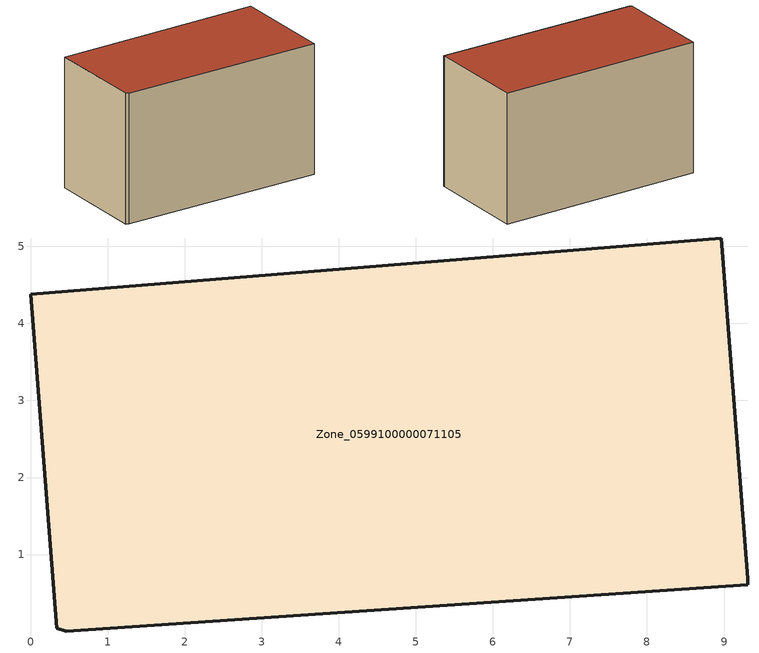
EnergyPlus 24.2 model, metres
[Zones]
Zone_0599100000071105
 floor ground (C_G): 0.47,0.01 0.34,0.04 0,4.38 8.96,5.11 9.3,0.68 9.31,0.61 z0
 wall outside (C_F): 8.96,5.11 0,4.38 0.34,0.04 0.47,0.01 9.31,0.61 9.3,0.68 8.96,5.11 z0:5.69
 roof outside (C_R): 0.34,0.04 0.47,0.01 9.31,0.61 9.3,0.68 8.96,5.11 0,4.38 z5.69
[BUILDING]
Pand.0599100000071105: North Axis=0; Terrain=City; Loads Convergence Tolerance Value=0.04; Temperature Convergence Tolerance Value=0.4; Solar Distribution=FullExterior; Maximum Number of Warmup Days=25; Minimum Number of Warmup Days=1
[Site:Location]
Rotterdam.The.Hague.AP_ZH_NLD Design_Conditions: Latitude=51.96; Longitude=4.45; Time Zone=1; Elevation=-4.5
[SITE:GROUNDTEMPERATURE:BUILDINGSURFACE]
18, 18, 18, 18, 18, 18, 18, 18, 18, 18, 18, 18
[MATERIAL] Thermal Absorptance=0.9; Solar Absorptance=0.7; Visible Absorptance=0.7
Name | Roughness | Thickness | Conductivity | Density | Specific Heat
G.TI.1946-1964 | MediumSmooth | 0.15 | 1 | 540 | 1210
F.TI.1946-1964 | Rough | 0.3 | 0.857143 | 1920 | 840
R.TI.1946-1964 | MediumRough | 0.2 | 0.277778 | 1500 | 1000
[CONSTRUCTION]
C_G: G.TI.1946-1964
C_F: F.TI.1946-1964
C_R: R.TI.1946-1964
[ZONE]
Zone_0599100000071105: Type=1; Multiplier=1; Ceiling Height=Autocalculate; Volume=Autocalculate; Floor Area=autocalculate; Part of Total Floor Area=Yes
[ZONEINFILTRATION:DESIGNFLOWRATE]
Infil_Zone_0599100000071105: Zone or ZoneList or Space or SpaceList=Zone_0599100000071105; Schedule=AlwaysOn; Design Flow Rate Calculation Method=Flow/Area; Flow Rate per Floor Area=0.003; Constant Term Coefficient=1; Temperature Term Coefficient=0; Velocity Term Coefficient=0; Velocity Squared Term Coefficient=0
[HVACTEMPLATE:ZONE:IDEALLOADSAIRSYSTEM]
Zone_0599100000071105: Maximum Heating Supply Air Temperature=50; Minimum Cooling Supply Air Temperature=13; Maximum Heating Supply Air Humidity Ratio=0.0156; Minimum Cooling Supply Air Humidity Ratio=0.0077; Heating Limit=NoLimit; Cooling Limit=NoLimit; Dehumidification Control Type=ConstantSensibleHeatRatio; Cooling Sensible Heat Ratio=0.7; Dehumidification Setpoint=60; Humidification Control Type=None; Humidification Setpoint=30; Outdoor Air Method=None; Outdoor Air Flow Rate per Person=0.00944; Outdoor Air Flow Rate per Zone Floor Area=0; Outdoor Air Flow Rate per Zone=0; Demand Controlled Ventilation Type=None; Outdoor Air Economizer Type=NoEconomizer; Heat Recovery Type=None; Sensible Heat Recovery Effectiveness=0.7; Latent Heat Recovery Effectiveness=0.65
[ZONECONTROL:THERMOSTAT]
ThermostatControl_Zone_0599100000071105: Zone or ZoneList=Zone_0599100000071105; Control Type Schedule=DualSetpointControlType; Control 1=Thermostat_Zone_0599100000071105; Temperature Difference Between Cutout And Setpoint=0
[THERMOSTATSETPOINT:DUALSETPOINT]
Thermostat_Zone_0599100000071105: Heating Setpoint Temperature Schedule=HeatingSetpoint_Zone_0599100000071105; Cooling Setpoint Temperature Schedule=CoolingSetpoint_Zone_0599100000071105
[SCHEDULE:COMPACT]
HeatingSetpoint_Zone_0599100000071105: Through: 12/31, For: AllDays, Until: 24:00, 21
CoolingSetpoint_Zone_0599100000071105: Through: 12/31, For: AllDays, Until: 24:00, 24
DualSetpointControlType: Through: 12/31, For: AllDays, Until: 24:00, 4
AlwaysOn: Through: 12/31, For: AllDays, Until: 24:00, 1
